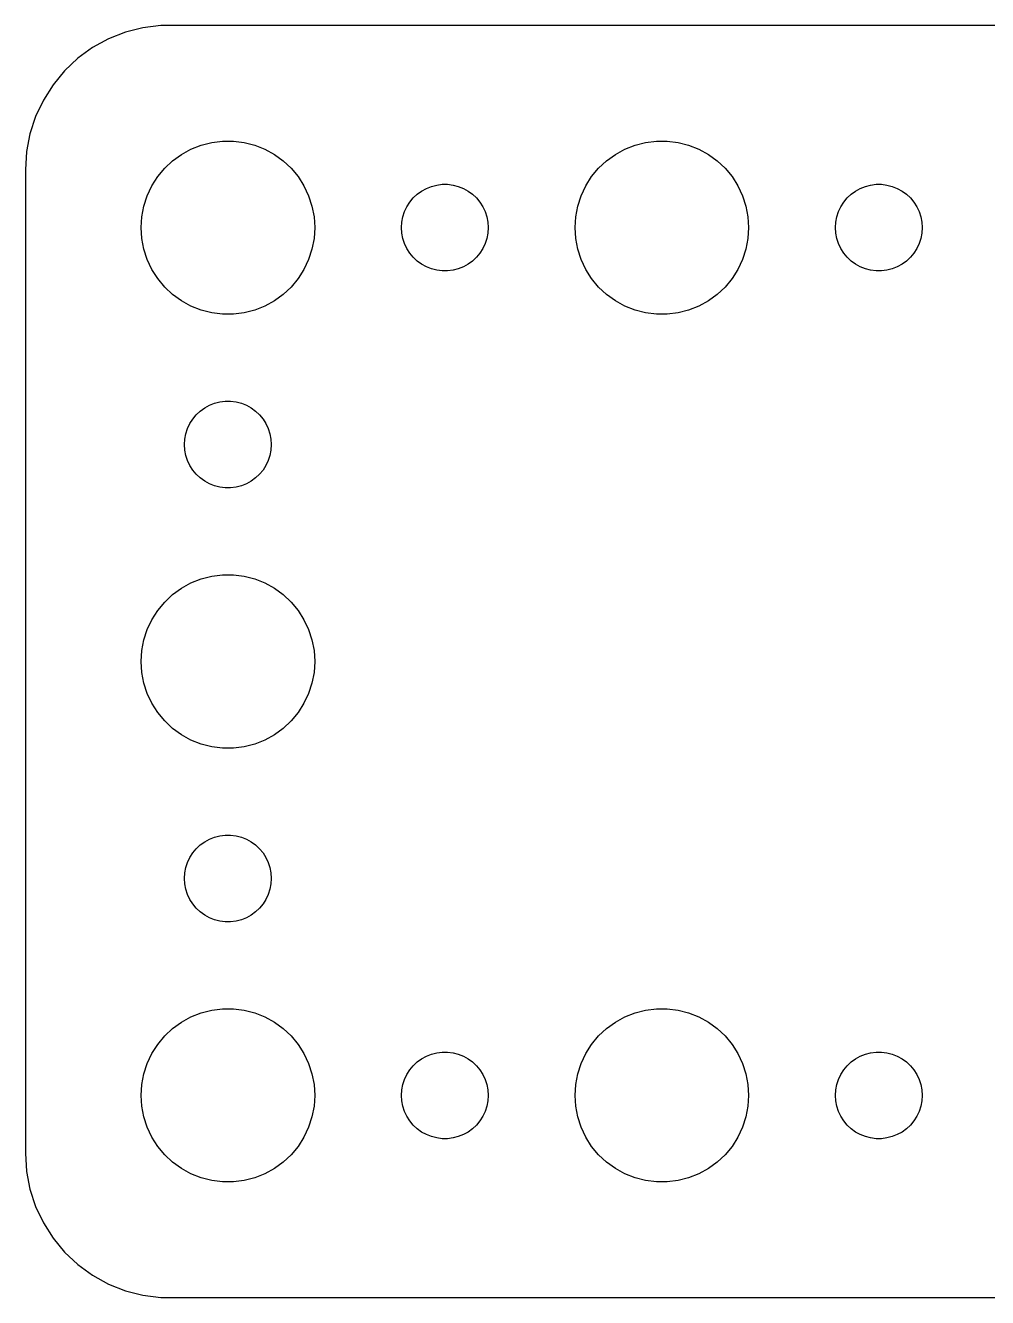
# Model space of a CAD drawing. Header units: metres. Extents: x -37 to 37, y 32 to 130.
# Drawn here: x -37 to -3.74, y 86.01 to 129.99 of the extents above; entities that cross this region are included whole.
import ezdxf

# ---------------------------------------------------------------- set-up
doc = ezdxf.new("R2010")
doc.units = ezdxf.units.M

msp = doc.modelspace()

# ---------------------------------------------------------------- linework, layer by layer
for p, q in [((-33.5451, 129.755), (-34.1289, 129.524)), ((-32.9369, 129.911), (-33.5451, 129.755)), ((-32.3139, 129.99), (-32.9369, 129.911)), ((32.3139, 129.99), (-32.3139, 129.99)), ((-34.1289, 129.524), (-34.6791, 129.222)), ((-34.6791, 129.222), (-35.1871, 128.853)), ((-35.6448, 128.423), (-36.0451, 127.939)), ((-35.1871, 128.853), (-35.6448, 128.423)), ((-36.0451, 127.939), (-36.3815, 127.409)), ((-36.3815, 127.409), (-36.6489, 126.841)), ((-36.6489, 126.841), (-36.8429, 126.243)), ((-36.8429, 126.243), (-36.9606, 125.627)), ((-31.2773, 125.714), (-30.927, 125.853)), ((-30.927, 125.853), (-30.5621, 125.947)), ((-30.5621, 125.947), (-30.1884, 125.994)), ((-30.1884, 125.994), (-29.8116, 125.994)), ((-29.8116, 125.994), (-29.4379, 125.947)), ((-29.4379, 125.947), (-29.0729, 125.853)), ((-29.0729, 125.853), (-28.7227, 125.714)), ((-16.2773, 125.714), (-15.927, 125.853)), ((-15.927, 125.853), (-15.5621, 125.947)), ((-15.5621, 125.947), (-15.1884, 125.994)), ((-15.1884, 125.994), (-14.8116, 125.994)), ((-14.8116, 125.994), (-14.4379, 125.947)), ((-14.4379, 125.947), (-14.0729, 125.853)), ((-14.0729, 125.853), (-13.7227, 125.714)), ((-36.9606, 125.627), (-37, 125)), ((-31.9123, 125.312), (-31.6075, 125.533)), ((-31.6075, 125.533), (-31.2773, 125.714)), ((-28.7227, 125.714), (-28.3925, 125.533)), ((-28.3925, 125.533), (-28.0877, 125.312)), ((-16.9123, 125.312), (-16.6075, 125.533)), ((-16.6075, 125.533), (-16.2773, 125.714)), ((-13.7227, 125.714), (-13.3925, 125.533)), ((-13.3925, 125.533), (-13.0877, 125.312)), ((-37, 125), (-37, 91)), ((-32.427, 124.763), (-32.1869, 125.054)), ((-32.1869, 125.054), (-31.9123, 125.312)), ((-28.0877, 125.312), (-27.8131, 125.054)), ((-27.8131, 125.054), (-27.5729, 124.763)), ((-17.427, 124.763), (-17.1869, 125.054)), ((-17.1869, 125.054), (-16.9123, 125.312)), ((-13.0877, 125.312), (-12.8131, 125.054)), ((-12.8131, 125.054), (-12.5729, 124.763)), ((-32.6289, 124.445), (-32.427, 124.763)), ((-27.5729, 124.763), (-27.3711, 124.445)), ((-22.9635, 124.427), (-22.7811, 124.473)), ((-22.7811, 124.473), (-22.5942, 124.497)), ((-22.5942, 124.497), (-22.4058, 124.497)), ((-22.4058, 124.497), (-22.2189, 124.473)), ((-22.2189, 124.473), (-22.0365, 124.427)), ((-17.6289, 124.445), (-17.427, 124.763)), ((-12.5729, 124.763), (-12.3711, 124.445)), ((-7.96352, 124.427), (-7.78107, 124.473)), ((-7.78107, 124.473), (-7.59418, 124.497)), ((-7.59418, 124.497), (-7.40581, 124.497)), ((-7.40581, 124.497), (-7.21892, 124.473)), ((-7.21892, 124.473), (-7.03647, 124.427)), ((-32.9057, 123.746), (-32.7893, 124.104)), ((-32.7893, 124.104), (-32.6289, 124.445)), ((-27.3711, 124.445), (-27.2107, 124.104)), ((-27.2107, 124.104), (-27.0942, 123.746)), ((-23.7135, 123.882), (-23.5934, 124.027)), ((-23.5934, 124.027), (-23.4561, 124.156)), ((-23.4561, 124.156), (-23.3037, 124.266)), ((-23.3037, 124.266), (-23.1387, 124.357)), ((-23.1387, 124.357), (-22.9635, 124.427)), ((-22.0365, 124.427), (-21.8613, 124.357)), ((-21.8613, 124.357), (-21.6963, 124.266)), ((-21.6963, 124.266), (-21.5439, 124.156)), ((-21.5439, 124.156), (-21.4065, 124.027)), ((-21.4065, 124.027), (-21.2865, 123.882)), ((-17.9057, 123.746), (-17.7893, 124.104)), ((-17.7893, 124.104), (-17.6289, 124.445)), ((-12.3711, 124.445), (-12.2107, 124.104)), ((-12.2107, 124.104), (-12.0942, 123.746)), ((-8.71352, 123.882), (-8.59344, 124.027)), ((-8.59344, 124.027), (-8.45613, 124.156)), ((-8.45613, 124.156), (-8.30373, 124.266)), ((-8.30373, 124.266), (-8.13866, 124.357)), ((-8.13866, 124.357), (-7.96352, 124.427)), ((-7.03647, 124.427), (-6.86133, 124.357)), ((-6.86133, 124.357), (-6.69626, 124.266)), ((-6.69626, 124.266), (-6.54385, 124.156)), ((-6.54385, 124.156), (-6.40654, 124.027)), ((-6.40654, 124.027), (-6.28647, 123.882)), ((-32.9763, 123.376), (-32.9057, 123.746)), ((-27.0942, 123.746), (-27.0237, 123.376)), ((-23.8947, 123.552), (-23.8145, 123.723)), ((-23.8145, 123.723), (-23.7135, 123.882)), ((-21.2865, 123.882), (-21.1855, 123.723)), ((-21.1855, 123.723), (-21.1053, 123.552)), ((-17.9763, 123.376), (-17.9057, 123.746)), ((-12.0942, 123.746), (-12.0237, 123.376)), ((-8.89465, 123.552), (-8.81445, 123.723)), ((-8.81445, 123.723), (-8.71352, 123.882)), ((-6.28647, 123.882), (-6.18553, 123.723)), ((-6.18553, 123.723), (-6.10533, 123.552)), ((-33, 123), (-32.9763, 123.376)), ((-27.0237, 123.376), (-27, 123)), ((-24, 123), (-23.9882, 123.188)), ((-23.9882, 123.188), (-23.9529, 123.373)), ((-23.9529, 123.373), (-23.8947, 123.552)), ((-21.1053, 123.552), (-21.0471, 123.373)), ((-21.0471, 123.373), (-21.0118, 123.188)), ((-21.0118, 123.188), (-21, 123)), ((-18, 123), (-17.9763, 123.376)), ((-12.0237, 123.376), (-12, 123)), ((-9, 123), (-8.98816, 123.188)), ((-8.98816, 123.188), (-8.95287, 123.373)), ((-8.95287, 123.373), (-8.89465, 123.552)), ((-6.10533, 123.552), (-6.04712, 123.373)), ((-6.04712, 123.373), (-6.01183, 123.188)), ((-6.01183, 123.188), (-6, 123)), ((-32.9763, 122.624), (-33, 123)), ((-27, 123), (-27.0237, 122.624)), ((-23.9882, 122.812), (-24, 123)), ((-23.9529, 122.627), (-23.9882, 122.812)), ((-21.0118, 122.812), (-21.0471, 122.627)), ((-21, 123), (-21.0118, 122.812)), ((-17.9763, 122.624), (-18, 123)), ((-12, 123), (-12.0237, 122.624)), ((-8.98816, 122.812), (-9, 123)), ((-8.95287, 122.627), (-8.98816, 122.812)), ((-6.01183, 122.812), (-6.04712, 122.627)), ((-6, 123), (-6.01183, 122.812)), ((-32.9057, 122.254), (-32.9763, 122.624)), ((-27.0237, 122.624), (-27.0942, 122.254)), ((-23.8947, 122.448), (-23.9529, 122.627)), ((-23.8145, 122.277), (-23.8947, 122.448)), ((-23.7135, 122.118), (-23.8145, 122.277)), ((-21.1855, 122.277), (-21.2865, 122.118)), ((-21.1053, 122.448), (-21.1855, 122.277)), ((-21.0471, 122.627), (-21.1053, 122.448)), ((-17.9057, 122.254), (-17.9763, 122.624)), ((-12.0237, 122.624), (-12.0942, 122.254)), ((-8.89465, 122.448), (-8.95287, 122.627)), ((-8.81445, 122.277), (-8.89465, 122.448)), ((-8.71352, 122.118), (-8.81445, 122.277)), ((-6.18553, 122.277), (-6.28647, 122.118)), ((-6.10533, 122.448), (-6.18553, 122.277)), ((-6.04712, 122.627), (-6.10533, 122.448)), ((-32.7893, 121.896), (-32.9057, 122.254)), ((-32.6289, 121.555), (-32.7893, 121.896)), ((-27.2107, 121.896), (-27.3711, 121.555)), ((-27.0942, 122.254), (-27.2107, 121.896)), ((-23.5934, 121.973), (-23.7135, 122.118)), ((-23.4561, 121.844), (-23.5934, 121.973)), ((-23.3037, 121.734), (-23.4561, 121.844)), ((-21.5439, 121.844), (-21.6963, 121.734)), ((-21.4065, 121.973), (-21.5439, 121.844)), ((-21.2865, 122.118), (-21.4065, 121.973)), ((-17.7893, 121.896), (-17.9057, 122.254)), ((-17.6289, 121.555), (-17.7893, 121.896)), ((-12.2107, 121.896), (-12.3711, 121.555)), ((-12.0942, 122.254), (-12.2107, 121.896)), ((-8.59344, 121.973), (-8.71352, 122.118)), ((-8.45613, 121.844), (-8.59344, 121.973)), ((-8.30373, 121.734), (-8.45613, 121.844)), ((-6.54385, 121.844), (-6.69626, 121.734)), ((-6.40654, 121.973), (-6.54385, 121.844)), ((-6.28647, 122.118), (-6.40654, 121.973)), ((-32.427, 121.237), (-32.6289, 121.555)), ((-27.3711, 121.555), (-27.5729, 121.237)), ((-23.1387, 121.643), (-23.3037, 121.734)), ((-22.9635, 121.573), (-23.1387, 121.643)), ((-22.7811, 121.527), (-22.9635, 121.573)), ((-22.5942, 121.503), (-22.7811, 121.527)), ((-22.4058, 121.503), (-22.5942, 121.503)), ((-22.2189, 121.527), (-22.4058, 121.503)), ((-22.0365, 121.573), (-22.2189, 121.527)), ((-21.8613, 121.643), (-22.0365, 121.573)), ((-21.6963, 121.734), (-21.8613, 121.643)), ((-17.427, 121.237), (-17.6289, 121.555)), ((-12.3711, 121.555), (-12.5729, 121.237)), ((-8.13866, 121.643), (-8.30373, 121.734)), ((-7.96352, 121.573), (-8.13866, 121.643)), ((-7.78107, 121.527), (-7.96352, 121.573)), ((-7.59418, 121.503), (-7.78107, 121.527)), ((-7.40581, 121.503), (-7.59418, 121.503)), ((-7.21892, 121.527), (-7.40581, 121.503)), ((-7.03647, 121.573), (-7.21892, 121.527)), ((-6.86133, 121.643), (-7.03647, 121.573)), ((-6.69626, 121.734), (-6.86133, 121.643)), ((-32.1869, 120.946), (-32.427, 121.237)), ((-31.9123, 120.688), (-32.1869, 120.946)), ((-27.8131, 120.946), (-28.0877, 120.688)), ((-27.5729, 121.237), (-27.8131, 120.946)), ((-17.1869, 120.946), (-17.427, 121.237)), ((-16.9123, 120.688), (-17.1869, 120.946)), ((-12.8131, 120.946), (-13.0877, 120.688)), ((-12.5729, 121.237), (-12.8131, 120.946)), ((-31.6075, 120.467), (-31.9123, 120.688)), ((-28.0877, 120.688), (-28.3925, 120.467)), ((-16.6075, 120.467), (-16.9123, 120.688)), ((-13.0877, 120.688), (-13.3925, 120.467)), ((-31.2773, 120.286), (-31.6075, 120.467)), ((-30.927, 120.147), (-31.2773, 120.286)), ((-30.5621, 120.053), (-30.927, 120.147)), ((-29.0729, 120.147), (-29.4379, 120.053)), ((-28.7227, 120.286), (-29.0729, 120.147)), ((-28.3925, 120.467), (-28.7227, 120.286)), ((-16.2773, 120.286), (-16.6075, 120.467)), ((-15.927, 120.147), (-16.2773, 120.286)), ((-15.5621, 120.053), (-15.927, 120.147)), ((-14.0729, 120.147), (-14.4379, 120.053)), ((-13.7227, 120.286), (-14.0729, 120.147)), ((-13.3925, 120.467), (-13.7227, 120.286)), ((-30.1884, 120.006), (-30.5621, 120.053)), ((-29.8116, 120.006), (-30.1884, 120.006)), ((-29.4379, 120.053), (-29.8116, 120.006)), ((-15.1884, 120.006), (-15.5621, 120.053)), ((-14.8116, 120.006), (-15.1884, 120.006)), ((-14.4379, 120.053), (-14.8116, 120.006)), ((-30.2811, 116.973), (-30.0942, 116.997)), ((-30.0942, 116.997), (-29.9058, 116.997)), ((-29.9058, 116.997), (-29.7189, 116.973)), ((-31.0934, 116.527), (-30.9561, 116.656)), ((-30.9561, 116.656), (-30.8037, 116.766)), ((-30.8037, 116.766), (-30.6387, 116.857)), ((-30.6387, 116.857), (-30.4635, 116.927)), ((-30.4635, 116.927), (-30.2811, 116.973)), ((-29.7189, 116.973), (-29.5365, 116.927)), ((-29.5365, 116.927), (-29.3613, 116.857)), ((-29.3613, 116.857), (-29.1963, 116.766)), ((-29.1963, 116.766), (-29.0439, 116.656)), ((-29.0439, 116.656), (-28.9065, 116.527)), ((-31.3947, 116.052), (-31.3145, 116.223)), ((-31.3145, 116.223), (-31.2135, 116.382)), ((-31.2135, 116.382), (-31.0934, 116.527)), ((-28.9065, 116.527), (-28.7865, 116.382)), ((-28.7865, 116.382), (-28.6855, 116.223)), ((-28.6855, 116.223), (-28.6053, 116.052)), ((-31.5, 115.5), (-31.4882, 115.688)), ((-31.4882, 115.688), (-31.4529, 115.873)), ((-31.4529, 115.873), (-31.3947, 116.052)), ((-28.6053, 116.052), (-28.5471, 115.873)), ((-28.5471, 115.873), (-28.5118, 115.688)), ((-28.5118, 115.688), (-28.5, 115.5)), ((-31.4882, 115.312), (-31.5, 115.5)), ((-31.4529, 115.127), (-31.4882, 115.312)), ((-28.5118, 115.312), (-28.5471, 115.127)), ((-28.5, 115.5), (-28.5118, 115.312)), ((-31.3947, 114.948), (-31.4529, 115.127)), ((-31.3145, 114.777), (-31.3947, 114.948)), ((-28.6053, 114.948), (-28.6855, 114.777)), ((-28.5471, 115.127), (-28.6053, 114.948)), ((-31.2135, 114.618), (-31.3145, 114.777)), ((-31.0934, 114.473), (-31.2135, 114.618)), ((-30.9561, 114.344), (-31.0934, 114.473)), ((-28.9065, 114.473), (-29.0439, 114.344)), ((-28.7865, 114.618), (-28.9065, 114.473)), ((-28.6855, 114.777), (-28.7865, 114.618)), ((-30.8037, 114.234), (-30.9561, 114.344)), ((-30.6387, 114.143), (-30.8037, 114.234)), ((-30.4635, 114.073), (-30.6387, 114.143)), ((-30.2811, 114.027), (-30.4635, 114.073)), ((-30.0942, 114.003), (-30.2811, 114.027)), ((-29.9058, 114.003), (-30.0942, 114.003)), ((-29.7189, 114.027), (-29.9058, 114.003)), ((-29.5365, 114.073), (-29.7189, 114.027)), ((-29.3613, 114.143), (-29.5365, 114.073)), ((-29.1963, 114.234), (-29.3613, 114.143)), ((-29.0439, 114.344), (-29.1963, 114.234)), ((-31.2773, 110.714), (-30.927, 110.853)), ((-30.927, 110.853), (-30.5621, 110.947)), ((-30.5621, 110.947), (-30.1884, 110.994)), ((-30.1884, 110.994), (-29.8116, 110.994)), ((-29.8116, 110.994), (-29.4379, 110.947)), ((-29.4379, 110.947), (-29.0729, 110.853)), ((-29.0729, 110.853), (-28.7227, 110.714)), ((-31.9123, 110.312), (-31.6075, 110.533)), ((-31.6075, 110.533), (-31.2773, 110.714)), ((-28.7227, 110.714), (-28.3925, 110.533)), ((-28.3925, 110.533), (-28.0877, 110.312)), ((-32.427, 109.763), (-32.1869, 110.054)), ((-32.1869, 110.054), (-31.9123, 110.312)), ((-28.0877, 110.312), (-27.8131, 110.054)), ((-27.8131, 110.054), (-27.5729, 109.763)), ((-32.6289, 109.445), (-32.427, 109.763)), ((-27.5729, 109.763), (-27.3711, 109.445)), ((-32.9057, 108.746), (-32.7893, 109.104)), ((-32.7893, 109.104), (-32.6289, 109.445)), ((-27.3711, 109.445), (-27.2107, 109.104)), ((-27.2107, 109.104), (-27.0942, 108.746)), ((-32.9763, 108.376), (-32.9057, 108.746)), ((-27.0942, 108.746), (-27.0237, 108.376)), ((-33, 108), (-32.9763, 108.376)), ((-27.0237, 108.376), (-27, 108)), ((-32.9763, 107.624), (-33, 108)), ((-27, 108), (-27.0237, 107.624)), ((-32.9057, 107.254), (-32.9763, 107.624)), ((-27.0237, 107.624), (-27.0942, 107.254)), ((-32.7893, 106.896), (-32.9057, 107.254)), ((-32.6289, 106.555), (-32.7893, 106.896)), ((-27.2107, 106.896), (-27.3711, 106.555)), ((-27.0942, 107.254), (-27.2107, 106.896)), ((-32.427, 106.237), (-32.6289, 106.555)), ((-27.3711, 106.555), (-27.5729, 106.237)), ((-32.1869, 105.946), (-32.427, 106.237)), ((-27.5729, 106.237), (-27.8131, 105.946)), ((-31.9123, 105.688), (-32.1869, 105.946)), ((-31.6075, 105.467), (-31.9123, 105.688)), ((-28.0877, 105.688), (-28.3925, 105.467)), ((-27.8131, 105.946), (-28.0877, 105.688)), ((-31.2773, 105.286), (-31.6075, 105.467)), ((-30.927, 105.147), (-31.2773, 105.286)), ((-30.5621, 105.053), (-30.927, 105.147)), ((-29.0729, 105.147), (-29.4379, 105.053)), ((-28.7227, 105.286), (-29.0729, 105.147)), ((-28.3925, 105.467), (-28.7227, 105.286)), ((-30.1884, 105.006), (-30.5621, 105.053)), ((-29.8116, 105.006), (-30.1884, 105.006)), ((-29.4379, 105.053), (-29.8116, 105.006)), ((-31.0934, 101.527), (-30.9561, 101.656)), ((-30.9561, 101.656), (-30.8037, 101.766)), ((-30.8037, 101.766), (-30.6387, 101.857)), ((-30.6387, 101.857), (-30.4635, 101.927)), ((-30.4635, 101.927), (-30.2811, 101.973)), ((-30.2811, 101.973), (-30.0942, 101.997)), ((-30.0942, 101.997), (-29.9058, 101.997)), ((-29.9058, 101.997), (-29.7189, 101.973)), ((-29.7189, 101.973), (-29.5365, 101.927)), ((-29.5365, 101.927), (-29.3613, 101.857)), ((-29.3613, 101.857), (-29.1963, 101.766)), ((-29.1963, 101.766), (-29.0439, 101.656)), ((-29.0439, 101.656), (-28.9065, 101.527)), ((-31.3947, 101.052), (-31.3145, 101.223)), ((-31.3145, 101.223), (-31.2135, 101.382)), ((-31.2135, 101.382), (-31.0934, 101.527)), ((-28.9065, 101.527), (-28.7865, 101.382)), ((-28.7865, 101.382), (-28.6855, 101.223)), ((-28.6855, 101.223), (-28.6053, 101.052)), ((-31.4882, 100.688), (-31.4529, 100.873)), ((-31.4529, 100.873), (-31.3947, 101.052)), ((-28.6053, 101.052), (-28.5471, 100.873)), ((-28.5471, 100.873), (-28.5118, 100.688)), ((-31.5, 100.5), (-31.4882, 100.688)), ((-31.4882, 100.312), (-31.5, 100.5)), ((-31.4529, 100.127), (-31.4882, 100.312)), ((-28.5118, 100.312), (-28.5471, 100.127)), ((-28.5118, 100.688), (-28.5, 100.5)), ((-28.5, 100.5), (-28.5118, 100.312)), ((-31.3947, 99.9478), (-31.4529, 100.127)), ((-31.3145, 99.7774), (-31.3947, 99.9478)), ((-28.6053, 99.9478), (-28.6855, 99.7774)), ((-28.5471, 100.127), (-28.6053, 99.9478)), ((-31.2135, 99.6183), (-31.3145, 99.7774)), ((-31.0934, 99.4732), (-31.2135, 99.6183)), ((-30.9561, 99.3442), (-31.0934, 99.4732)), ((-28.9065, 99.4732), (-29.0439, 99.3442)), ((-28.7865, 99.6183), (-28.9065, 99.4732)), ((-28.6855, 99.7774), (-28.7865, 99.6183)), ((-30.8037, 99.2335), (-30.9561, 99.3442)), ((-30.6387, 99.1428), (-30.8037, 99.2335)), ((-30.4635, 99.0734), (-30.6387, 99.1428)), ((-30.2811, 99.0266), (-30.4635, 99.0734)), ((-30.0942, 99.003), (-30.2811, 99.0266)), ((-29.9058, 99.003), (-30.0942, 99.003)), ((-29.7189, 99.0266), (-29.9058, 99.003)), ((-29.5365, 99.0734), (-29.7189, 99.0266)), ((-29.3613, 99.1428), (-29.5365, 99.0734)), ((-29.1963, 99.2335), (-29.3613, 99.1428)), ((-29.0439, 99.3442), (-29.1963, 99.2335)), ((-30.927, 95.8532), (-30.5621, 95.9469)), ((-30.5621, 95.9469), (-30.1884, 95.9941)), ((-30.1884, 95.9941), (-29.8116, 95.9941)), ((-29.8116, 95.9941), (-29.4379, 95.9469)), ((-29.4379, 95.9469), (-29.0729, 95.8532)), ((-15.927, 95.8532), (-15.5621, 95.9469)), ((-15.5621, 95.9469), (-15.1884, 95.9941)), ((-15.1884, 95.9941), (-14.8116, 95.9941)), ((-14.8116, 95.9941), (-14.4379, 95.9469)), ((-14.4379, 95.9469), (-14.0729, 95.8532)), ((-31.9123, 95.3116), (-31.6075, 95.533)), ((-31.6075, 95.533), (-31.2773, 95.7145)), ((-31.2773, 95.7145), (-30.927, 95.8532)), ((-29.0729, 95.8532), (-28.7227, 95.7145)), ((-28.7227, 95.7145), (-28.3925, 95.533)), ((-28.3925, 95.533), (-28.0877, 95.3116)), ((-16.9123, 95.3116), (-16.6075, 95.533)), ((-16.6075, 95.533), (-16.2773, 95.7145)), ((-16.2773, 95.7145), (-15.927, 95.8532)), ((-14.0729, 95.8532), (-13.7227, 95.7145)), ((-13.7227, 95.7145), (-13.3925, 95.533)), ((-13.3925, 95.533), (-13.0877, 95.3116)), ((-32.427, 94.7634), (-32.1869, 95.0536)), ((-32.1869, 95.0536), (-31.9123, 95.3116)), ((-28.0877, 95.3116), (-27.8131, 95.0536)), ((-27.8131, 95.0536), (-27.5729, 94.7634)), ((-17.427, 94.7634), (-17.1869, 95.0536)), ((-17.1869, 95.0536), (-16.9123, 95.3116)), ((-13.0877, 95.3116), (-12.8131, 95.0536)), ((-12.8131, 95.0536), (-12.5729, 94.7634)), ((-32.6289, 94.4453), (-32.427, 94.7634)), ((-27.5729, 94.7634), (-27.3711, 94.4453)), ((-17.6289, 94.4453), (-17.427, 94.7634)), ((-12.5729, 94.7634), (-12.3711, 94.4453)), ((-32.7893, 94.1044), (-32.6289, 94.4453)), ((-27.3711, 94.4453), (-27.2107, 94.1044)), ((-23.5934, 94.0268), (-23.4561, 94.1558)), ((-23.4561, 94.1558), (-23.3037, 94.2665)), ((-23.3037, 94.2665), (-23.1387, 94.3573)), ((-23.1387, 94.3573), (-22.9635, 94.4266)), ((-22.9635, 94.4266), (-22.7811, 94.4734)), ((-22.7811, 94.4734), (-22.5942, 94.4971)), ((-22.5942, 94.4971), (-22.4058, 94.4971)), ((-22.4058, 94.4971), (-22.2189, 94.4734)), ((-22.2189, 94.4734), (-22.0365, 94.4266)), ((-22.0365, 94.4266), (-21.8613, 94.3573)), ((-21.8613, 94.3573), (-21.6963, 94.2665)), ((-21.6963, 94.2665), (-21.5439, 94.1558)), ((-21.5439, 94.1558), (-21.4065, 94.0268)), ((-17.7893, 94.1044), (-17.6289, 94.4453)), ((-12.3711, 94.4453), (-12.2107, 94.1044)), ((-8.59344, 94.0268), (-8.45613, 94.1558)), ((-8.45613, 94.1558), (-8.30373, 94.2665)), ((-8.30373, 94.2665), (-8.13866, 94.3573)), ((-8.13866, 94.3573), (-7.96352, 94.4266)), ((-7.96352, 94.4266), (-7.78107, 94.4734)), ((-7.78107, 94.4734), (-7.59418, 94.4971)), ((-7.59418, 94.4971), (-7.40581, 94.4971)), ((-7.40581, 94.4971), (-7.21892, 94.4734)), ((-7.21892, 94.4734), (-7.03647, 94.4266)), ((-7.03647, 94.4266), (-6.86133, 94.3573)), ((-6.86133, 94.3573), (-6.69626, 94.2665)), ((-6.69626, 94.2665), (-6.54385, 94.1558)), ((-6.54385, 94.1558), (-6.40654, 94.0268)), ((-32.9763, 93.376), (-32.9057, 93.7461)), ((-32.9057, 93.7461), (-32.7893, 94.1044)), ((-27.2107, 94.1044), (-27.0942, 93.7461)), ((-27.0942, 93.7461), (-27.0237, 93.376)), ((-23.8947, 93.5522), (-23.8145, 93.7226)), ((-23.8145, 93.7226), (-23.7135, 93.8817)), ((-23.7135, 93.8817), (-23.5934, 94.0268)), ((-21.4065, 94.0268), (-21.2865, 93.8817)), ((-21.2865, 93.8817), (-21.1855, 93.7226)), ((-21.1855, 93.7226), (-21.1053, 93.5522)), ((-17.9763, 93.376), (-17.9057, 93.7461)), ((-17.9057, 93.7461), (-17.7893, 94.1044)), ((-12.2107, 94.1044), (-12.0942, 93.7461)), ((-12.0942, 93.7461), (-12.0237, 93.376)), ((-8.89465, 93.5522), (-8.81445, 93.7226)), ((-8.81445, 93.7226), (-8.71352, 93.8817)), ((-8.71352, 93.8817), (-8.59344, 94.0268)), ((-6.40654, 94.0268), (-6.28647, 93.8817)), ((-6.28647, 93.8817), (-6.18553, 93.7226)), ((-6.18553, 93.7226), (-6.10533, 93.5522)), ((-33, 93), (-32.9763, 93.376)), ((-27.0237, 93.376), (-27, 93)), ((-23.9882, 93.188), (-23.9529, 93.373)), ((-23.9529, 93.373), (-23.8947, 93.5522)), ((-21.1053, 93.5522), (-21.0471, 93.373)), ((-21.0471, 93.373), (-21.0118, 93.188)), ((-18, 93), (-17.9763, 93.376)), ((-12.0237, 93.376), (-12, 93)), ((-8.98816, 93.188), (-8.95287, 93.373)), ((-8.95287, 93.373), (-8.89465, 93.5522)), ((-6.10533, 93.5522), (-6.04712, 93.373)), ((-6.04712, 93.373), (-6.01183, 93.188)), ((-32.9763, 92.624), (-33, 93)), ((-27, 93), (-27.0237, 92.624)), ((-24, 93), (-23.9882, 93.188)), ((-23.9882, 92.812), (-24, 93)), ((-23.9529, 92.627), (-23.9882, 92.812)), ((-21.0118, 92.812), (-21.0471, 92.627)), ((-21.0118, 93.188), (-21, 93)), ((-21, 93), (-21.0118, 92.812)), ((-17.9763, 92.624), (-18, 93)), ((-12, 93), (-12.0237, 92.624)), ((-9, 93), (-8.98816, 93.188)), ((-8.98816, 92.812), (-9, 93)), ((-8.95287, 92.627), (-8.98816, 92.812)), ((-6.01183, 92.812), (-6.04712, 92.627)), ((-6.01183, 93.188), (-6, 93)), ((-6, 93), (-6.01183, 92.812)), ((-32.9057, 92.2539), (-32.9763, 92.624)), ((-27.0237, 92.624), (-27.0942, 92.2539)), ((-23.8947, 92.4478), (-23.9529, 92.627)), ((-23.8145, 92.2774), (-23.8947, 92.4478)), ((-21.1053, 92.4478), (-21.1855, 92.2774)), ((-21.0471, 92.627), (-21.1053, 92.4478)), ((-17.9057, 92.2539), (-17.9763, 92.624)), ((-12.0237, 92.624), (-12.0942, 92.2539)), ((-8.89465, 92.4478), (-8.95287, 92.627)), ((-8.81445, 92.2774), (-8.89465, 92.4478)), ((-6.10533, 92.4478), (-6.18553, 92.2774)), ((-6.04712, 92.627), (-6.10533, 92.4478)), ((-32.7893, 91.8956), (-32.9057, 92.2539)), ((-27.0942, 92.2539), (-27.2107, 91.8956)), ((-23.7135, 92.1183), (-23.8145, 92.2774)), ((-23.5934, 91.9732), (-23.7135, 92.1183)), ((-23.4561, 91.8442), (-23.5934, 91.9732)), ((-21.4065, 91.9732), (-21.5439, 91.8442)), ((-21.2865, 92.1183), (-21.4065, 91.9732)), ((-21.1855, 92.2774), (-21.2865, 92.1183)), ((-17.7893, 91.8956), (-17.9057, 92.2539)), ((-12.0942, 92.2539), (-12.2107, 91.8956)), ((-8.71352, 92.1183), (-8.81445, 92.2774)), ((-8.59344, 91.9732), (-8.71352, 92.1183)), ((-8.45613, 91.8442), (-8.59344, 91.9732)), ((-6.40654, 91.9732), (-6.54385, 91.8442)), ((-6.28647, 92.1183), (-6.40654, 91.9732)), ((-6.18553, 92.2774), (-6.28647, 92.1183)), ((-32.6289, 91.5547), (-32.7893, 91.8956)), ((-32.427, 91.2366), (-32.6289, 91.5547)), ((-27.3711, 91.5547), (-27.5729, 91.2366)), ((-27.2107, 91.8956), (-27.3711, 91.5547)), ((-23.3037, 91.7335), (-23.4561, 91.8442)), ((-23.1387, 91.6428), (-23.3037, 91.7335)), ((-22.9635, 91.5734), (-23.1387, 91.6428)), ((-22.7811, 91.5266), (-22.9635, 91.5734)), ((-22.5942, 91.503), (-22.7811, 91.5266)), ((-22.4058, 91.503), (-22.5942, 91.503)), ((-22.2189, 91.5266), (-22.4058, 91.503)), ((-22.0365, 91.5734), (-22.2189, 91.5266)), ((-21.8613, 91.6428), (-22.0365, 91.5734)), ((-21.6963, 91.7335), (-21.8613, 91.6428)), ((-21.5439, 91.8442), (-21.6963, 91.7335)), ((-17.6289, 91.5547), (-17.7893, 91.8956)), ((-17.427, 91.2366), (-17.6289, 91.5547)), ((-12.3711, 91.5547), (-12.5729, 91.2366)), ((-12.2107, 91.8956), (-12.3711, 91.5547)), ((-8.30373, 91.7335), (-8.45613, 91.8442)), ((-8.13866, 91.6428), (-8.30373, 91.7335)), ((-7.96352, 91.5734), (-8.13866, 91.6428)), ((-7.78107, 91.5266), (-7.96352, 91.5734)), ((-7.59418, 91.503), (-7.78107, 91.5266)), ((-7.40581, 91.503), (-7.59418, 91.503)), ((-7.21892, 91.5266), (-7.40581, 91.503)), ((-7.03647, 91.5734), (-7.21892, 91.5266)), ((-6.86133, 91.6428), (-7.03647, 91.5734)), ((-6.69626, 91.7335), (-6.86133, 91.6428)), ((-6.54385, 91.8442), (-6.69626, 91.7335)), ((-32.1869, 90.9464), (-32.427, 91.2366)), ((-27.5729, 91.2366), (-27.8131, 90.9464)), ((-17.1869, 90.9464), (-17.427, 91.2366)), ((-12.5729, 91.2366), (-12.8131, 90.9464)), ((-37, 91), (-36.9606, 90.3733)), ((-31.9123, 90.6885), (-32.1869, 90.9464)), ((-31.6075, 90.467), (-31.9123, 90.6885)), ((-28.0877, 90.6885), (-28.3925, 90.467)), ((-27.8131, 90.9464), (-28.0877, 90.6885)), ((-16.9123, 90.6885), (-17.1869, 90.9464)), ((-16.6075, 90.467), (-16.9123, 90.6885)), ((-13.0877, 90.6885), (-13.3925, 90.467)), ((-12.8131, 90.9464), (-13.0877, 90.6885)), ((-36.9606, 90.3733), (-36.8429, 89.7566)), ((-31.2773, 90.2855), (-31.6075, 90.467)), ((-30.927, 90.1468), (-31.2773, 90.2855)), ((-28.7227, 90.2855), (-29.0729, 90.1468)), ((-28.3925, 90.467), (-28.7227, 90.2855)), ((-16.2773, 90.2855), (-16.6075, 90.467)), ((-15.927, 90.1468), (-16.2773, 90.2855)), ((-13.7227, 90.2855), (-14.0729, 90.1468)), ((-13.3925, 90.467), (-13.7227, 90.2855)), ((-36.8429, 89.7566), (-36.6489, 89.1594)), ((-30.5621, 90.0531), (-30.927, 90.1468)), ((-30.1884, 90.0059), (-30.5621, 90.0531)), ((-29.8116, 90.0059), (-30.1884, 90.0059)), ((-29.4379, 90.0531), (-29.8116, 90.0059)), ((-29.0729, 90.1468), (-29.4379, 90.0531)), ((-15.5621, 90.0531), (-15.927, 90.1468)), ((-15.1884, 90.0059), (-15.5621, 90.0531)), ((-14.8116, 90.0059), (-15.1884, 90.0059)), ((-14.4379, 90.0531), (-14.8116, 90.0059)), ((-14.0729, 90.1468), (-14.4379, 90.0531)), ((-36.6489, 89.1594), (-36.3815, 88.5912)), ((-36.3815, 88.5912), (-36.0451, 88.0611)), ((-36.0451, 88.0611), (-35.6448, 87.5773)), ((-35.6448, 87.5773), (-35.1871, 87.1474)), ((-35.1871, 87.1474), (-34.6791, 86.7784)), ((-34.6791, 86.7784), (-34.1289, 86.4759)), ((-34.1289, 86.4759), (-33.5451, 86.2447)), ((-33.5451, 86.2447), (-32.9369, 86.0886)), ((-32.9369, 86.0886), (-32.3139, 86.0099)), ((-32.3139, 86.0099), (32.3139, 86.0099))]:
    msp.add_line(p, q)

doc.saveas('drawing.dxf')
